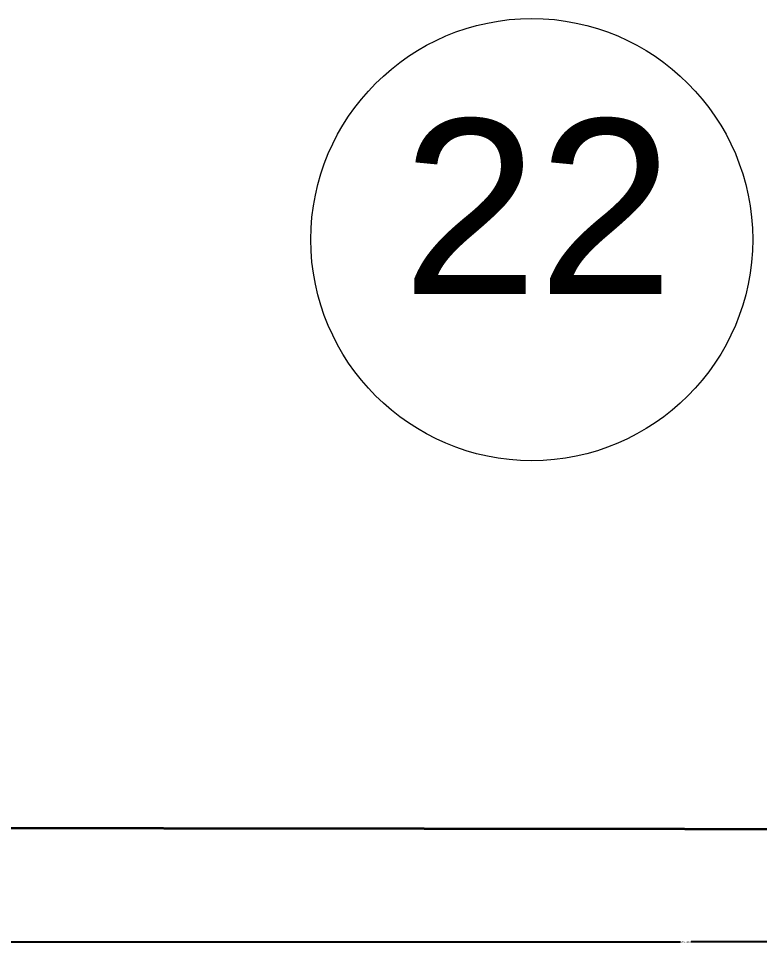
# Model space of a CAD drawing. Header units: millimetres. Extents: x -1787 to 4633, y 81 to 2259.
# Drawn here: x 1618.8 to 1698.8, y 930.7 to 1030.4 of the extents above; entities that cross this region are included whole.
import ezdxf

# ---------------------------------------------------------------- set-up
doc = ezdxf.new("R2010")
doc.units = ezdxf.units.MM
doc.header["$MEASUREMENT"] = 0
doc.layers.get('0').update_dxf_attribs({"linetype": 'CONTINUOUS'})
doc.layers.get('Defpoints').update_dxf_attribs({"linetype": 'CONTINUOUS'})
doc.styles.add('Arial$001', font='arial.ttf', dxfattribs={"height": 2.232})
doc.dimstyles.get("Standard").update_dxf_attribs({"dimtxt": 0.18, "dimasz": 0.18, "dimexe": 0.18, "dimexo": 0.0625, "dimgap": 0.0625, "dimtad": 0, "dimtih": 1, "dimtoh": 1, "dimdec": 4, "dimzin": 0, "dimdsep": 46, "dimtxsty": 'Standard', "dimcen": 0.09, "dimadec": 0, "dimazin": 0, "dimtfac": 1, "dimtdec": 4, "dimtofl": 0, "dimtmove": 0, "dimatfit": 3, "dimfxl": 1, "dimtolj": 1, "dimtzin": 0, "dimlwd": -1, "dimlwe": -1, "dimarcsym": 0})

# ---------------------------------------------------------------- blocks, each defined once
blk = doc.blocks.new('_CLOSEDFILLED')
at = {"color": 0, "lineweight": -2, "true_color": 0x000000}
blk.add_line((-1, 0), (-2, 0), dxfattribs=at)
blk.add_solid([(-1, 0.17), (0, 0), (-1, 0.17), (-1, -0.17)], dxfattribs=at)
blk = doc.blocks.new('*D5')
at = {"color": 0, "transparency": 16777216}
for p, q in [((1550.26, 943.14), (1550.26, 930.672)), ((1831.371, 942.735), (1831.371, 930.672)), ((1550.44, 930.852), (1690.243, 930.852)), ((1831.191, 930.852), (1691.388, 930.852))]:
    blk.add_line(p, q, dxfattribs=at)
at = {"layer": 'Defpoints', "color": 0, "transparency": 16777216}
for p in [(1550.26, 943.203), (1831.371, 942.798), (1831.371, 930.852)]:
    blk.add_point(p, dxfattribs=at)
at = {"color": 0, "transparency": 16777216, "xscale": 0.18, "yscale": 0.18, "zscale": 0.18, "rotation": 180}
blk.add_blockref('_CLOSEDFILLED', (1550.26, 930.852), dxfattribs=at)
at = {"color": 0, "transparency": 16777216, "xscale": 0.18, "yscale": 0.18, "zscale": 0.18}
blk.add_blockref('_CLOSEDFILLED', (1831.371, 930.852), dxfattribs=at)
at = {"color": 0, "transparency": 16777216, "insert": (1690.816, 930.852), "char_height": 0.18, "attachment_point": 5}
blk.add_mtext('281.1113', dxfattribs=at)

msp = doc.modelspace()

# ---------------------------------------------------------------- linework, layer by layer
at = {"color": 1, "linetype": 'Continuous', "lineweight": 35, "true_color": 0x000001}
msp.add_lwpolyline([(1550.13802, 943.20303), (1831.19177, 942.83819), (1831.19177, 942.83819)], dxfattribs=at)
at = {"color": 7, "linetype": 'Continuous', "lineweight": 15, "true_color": 0x000007}
msp.add_open_spline([(1674.18597, 1030.40145), (1661.05148, 1030.40145), (1650.34931, 1019.69927), (1650.34931, 1006.56478), (1650.34931, 1006.56478), (1650.34931, 993.43029), (1661.05148, 982.72812), (1674.18597, 982.72812), (1674.18597, 982.72812), (1687.32046, 982.72812), (1698.02264, 993.43029), (1698.02264, 1006.56478), (1698.02264, 1006.56478), (1698.02264, 1019.69927), (1687.32046, 1030.40145), (1674.18597, 1030.40145)], degree=3, knots=[0, 0, 0, 0, 0.0625, 0.0625, 0.0625, 0.062501, 0.125, 0.125, 0.125, 0.125001, 0.1875, 0.1875, 0.1875, 0.187501, 1, 1, 1, 1], dxfattribs=at)

# ---------------------------------------------------------------- texts
at = {"color": 7, "true_color": 0x000007, "style": 'Arial$001'}
msp.add_text('22', height=18.84382, dxfattribs=at).set_placement((1660.20017, 1000.69927))

# ---------------------------------------------------------------- dimensions: what is measured, and where the dimension line sits
dim = msp.add_linear_dim(base=(1831.37115, 930.85248), p1=(1550.25986, 943.20287), p2=(1831.37115, 942.79782), dimstyle='Standard', override={"dimzin": 8, "dimtdec": 2, "dimtofl": 1, "dimtolj": 0, "dimtzin": 8})
dim.commit()
dim.dimension.update_dxf_attribs({"geometry": '*D5', "text_midpoint": (1690.8155, 930.85248)})

doc.saveas('drawing.dxf')
